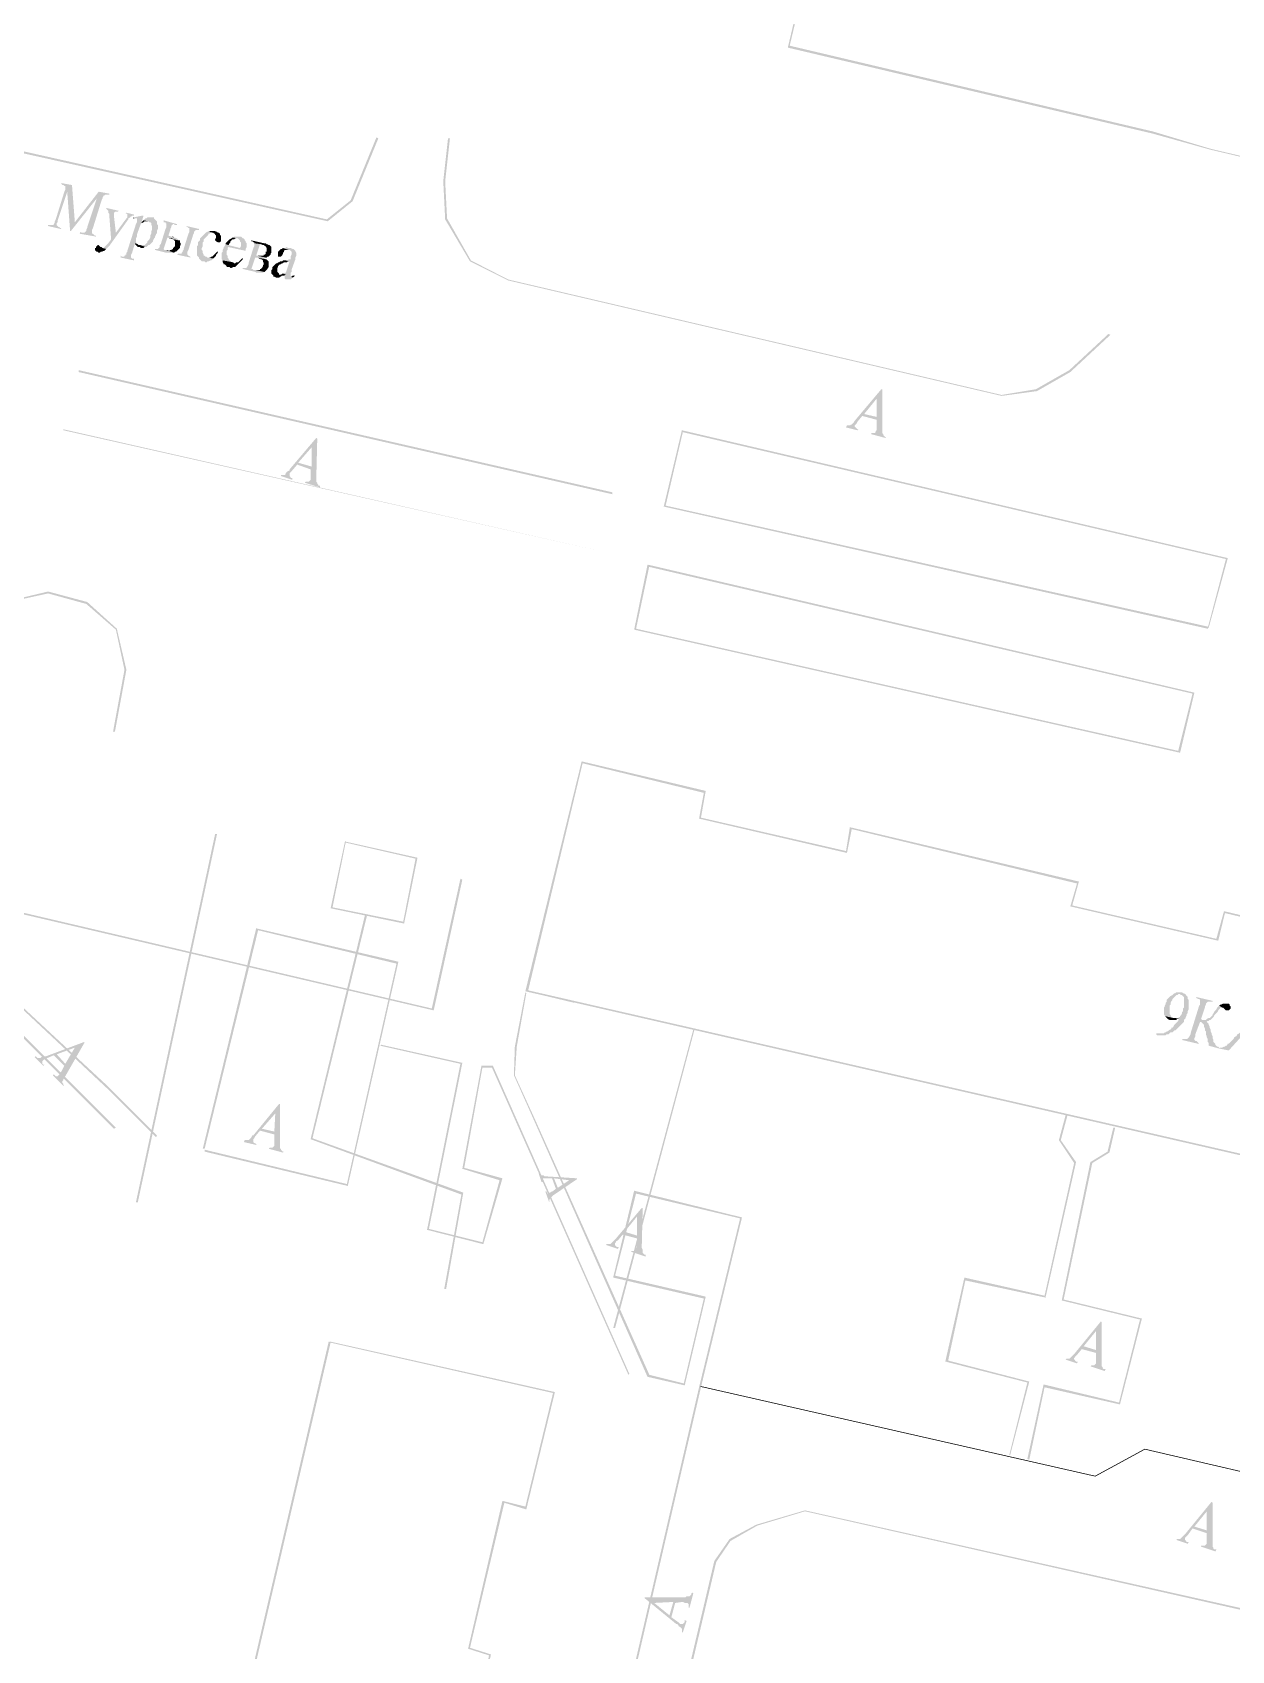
# Model space of a CAD drawing. Extents: x 243 to 885, y -99 to 1005.
# Drawn here: x 427.4 to 497.7, y 65 to 160 of the extents above; entities that cross this region are included whole.
import ezdxf

# ---------------------------------------------------------------- set-up
doc = ezdxf.new("R2010")
doc.units = 0
doc.header["$MEASUREMENT"] = 0
doc.layers.add('PDF _Геометрия', color=7, linetype='Continuous')
doc.layers.add('PDF _Сплошная заливка', color=7, linetype='Continuous')

msp = doc.modelspace()

# ---------------------------------------------------------------- hatches: boundary and pattern name
at = {"layer": 'PDF _Сплошная заливка', "linetype": 'ByBlock', "transparency": 33554559}
for points in [[(634.253, 211.828), (626.246, 214.011), (615.327, 170.954), (606.985, 159.867), (599.258, 154.716), (597.41, 149.509), (592.763, 130.864), (539.067, 143.126), (525.965, 146.205), (496.513, 153.148), (493.154, 154.156), (471.821, 159.196), (504.408, 296.543), (515.103, 293.911), (515.383, 295.367), (581.173, 279.969), (580.781, 278.122), (634.253, 265.355), (634.253, 265.467), (580.893, 278.233), (581.285, 280.025), (515.271, 295.479), (514.991, 294.079), (504.296, 296.711), (471.709, 159.084), (493.098, 154.044), (496.513, 153.092), (525.965, 146.149), (539.067, 143.07), (592.819, 130.752), (597.522, 149.453), (599.314, 154.66), (607.041, 159.811), (615.383, 170.954), (626.302, 213.899), (634.253, 211.716)], [(447.689, 153.764), (447.577, 153.82), (446.065, 150.125), (444.665, 149.005), (422.213, 154.044), (388.058, 162.163), (377.307, 164.739), (374.956, 166.586), (373.892, 168.266), (373.332, 169.666), (373.164, 171.85), (380.275, 199.509), (381.451, 201.077), (383.579, 202.197), (384.642, 202.477), (386.49, 202.253), (387.554, 202.085), (400.6, 199.229), (400.6, 199.285), (387.554, 202.197), (386.49, 202.309), (384.642, 202.533), (383.579, 202.309), (381.395, 201.189), (380.219, 199.509), (373.108, 171.85), (373.22, 169.61), (373.78, 168.21), (374.844, 166.53), (377.251, 164.627), (388.058, 162.051), (422.157, 153.932), (444.721, 148.893), (446.177, 150.069)], [(451.888, 153.764), (451.776, 153.764), (451.496, 151.245), (451.608, 149.005), (453.064, 146.541), (455.304, 145.422), (484.251, 138.647), (486.323, 138.927), (488.283, 140.046), (490.634, 142.23), (490.522, 142.286), (488.227, 140.158), (486.267, 139.039), (484.251, 138.703), (455.304, 145.478), (453.12, 146.597), (451.72, 149.061), (451.608, 151.245)], [(429.716, 151.021), (429.1, 151.133), (429.1, 151.077), (429.156, 151.021), (429.212, 151.021), (429.268, 150.965), (429.324, 150.965), (429.324, 150.853), (429.324, 150.797), (429.324, 150.741), (429.436, 150.629), (429.604, 148.333), (429.884, 148.837)], [(429.324, 150.741), (429.268, 150.629), (428.764, 149.005), (428.708, 148.893), (428.708, 148.837), (428.652, 148.725), (428.596, 148.669), (428.54, 148.669), (428.484, 148.669), (428.428, 148.669), (428.316, 148.669), (428.316, 148.613), (429.044, 148.445), (429.1, 148.501), (428.988, 148.501), (428.988, 148.557), (428.932, 148.557), (428.876, 148.613), (428.82, 148.669), (428.82, 148.781), (428.876, 148.837), (428.876, 148.949), (429.436, 150.629)], [(431.899, 150.517), (431.283, 150.629), (429.884, 148.837), (429.604, 148.333), (429.66, 148.333), (431.171, 150.237), (431.507, 150.237), (431.507, 150.293), (431.563, 150.349), (431.563, 150.405), (431.619, 150.405), (431.675, 150.461), (431.731, 150.461), (431.843, 150.461), (431.899, 150.461)], [(431.507, 150.237), (431.171, 150.237), (430.611, 148.557), (430.611, 148.501), (430.555, 148.389), (430.555, 148.333), (430.499, 148.277), (430.443, 148.221), (430.387, 148.221), (430.275, 148.221), (430.219, 148.277), (430.163, 148.165), (431.115, 147.997), (431.115, 148.053), (431.059, 148.053), (431.003, 148.109), (430.947, 148.165), (430.891, 148.165), (430.891, 148.221), (430.891, 148.277), (430.891, 148.389), (430.947, 148.501), (431.451, 150.125)], [(433.355, 149.285), (432.907, 149.397), (432.851, 149.341), (432.963, 149.341), (432.963, 149.285), (432.963, 149.229), (432.963, 149.117), (432.907, 149.061), (432.291, 148.221), (432.011, 147.829), (431.843, 147.605), (431.787, 147.549), (431.731, 147.493), (431.675, 147.437), (431.619, 147.381), (431.563, 147.325), (431.507, 147.325), (431.731, 147.269), (431.787, 147.325), (431.843, 147.381), (431.899, 147.437), (433.019, 149.005), (433.019, 149.061), (433.131, 149.117), (433.131, 149.173), (433.187, 149.173), (433.243, 149.229), (433.355, 149.229)], [(432.459, 149.509), (431.731, 149.677), (431.731, 149.621), (431.787, 149.565), (431.843, 149.509), (431.843, 149.397), (431.899, 149.341), (431.899, 149.285), (432.011, 147.829), (432.291, 148.221), (432.179, 149.173), (432.179, 149.229), (432.179, 149.285), (432.179, 149.341), (432.179, 149.397), (432.235, 149.453), (432.291, 149.453), (432.403, 149.453)], [(433.915, 149.229), (433.859, 149.229), (433.299, 149.117), (433.411, 149.061), (433.467, 149.061), (433.523, 149.061), (433.523, 149.005), (433.523, 148.949), (433.523, 148.837), (433.467, 148.725), (432.963, 147.157), (432.963, 147.101), (432.907, 147.045), (432.907, 146.933), (432.851, 146.933), (432.851, 146.877), (432.795, 146.877), (432.795, 146.821), (432.683, 146.821), (432.627, 146.821), (432.571, 146.877), (432.571, 146.765), (433.355, 146.597), (433.355, 146.709), (433.299, 146.709), (433.243, 146.709), (433.187, 146.765), (433.187, 146.821), (433.187, 146.877), (433.187, 146.933), (433.243, 147.045), (433.411, 147.605), (433.579, 147.549), (433.523, 147.605), (433.467, 147.661), (433.467, 147.717), (433.467, 147.829), (433.467, 147.885), (433.523, 147.997), (433.523, 148.109), (433.747, 148.725), (433.803, 148.781), (433.803, 148.837)], [(434.363, 149.117), (434.139, 149.117), (434.083, 149.061), (434.027, 149.061), (433.971, 149.005), (433.915, 148.949), (434.195, 148.893), (434.251, 148.837), (434.307, 148.837), (434.363, 148.781), (434.363, 148.669), (434.419, 148.613), (434.419, 148.557), (434.419, 148.445), (434.419, 148.389), (434.363, 148.333), (434.363, 148.221), (434.363, 148.165), (434.307, 148.053), (434.307, 147.997), (434.307, 147.941), (434.251, 147.829), (434.195, 147.773), (434.139, 147.717), (434.139, 147.661), (434.083, 147.605), (434.027, 147.549), (433.971, 147.493), (433.915, 147.493), (433.859, 147.493), (433.803, 147.437), (433.747, 147.493), (434.027, 147.381), (434.083, 147.381), (434.139, 147.437), (434.195, 147.493), (434.251, 147.493), (434.307, 147.549), (434.363, 147.605), (434.419, 147.661), (434.475, 147.717), (434.475, 147.773), (434.531, 147.885), (434.587, 147.941), (434.587, 147.997), (434.643, 148.109), (434.643, 148.165), (434.699, 148.165), (434.699, 148.277), (434.699, 148.333), (434.755, 148.445), (434.755, 148.501), (434.755, 148.557), (434.755, 148.669), (434.699, 148.725), (434.699, 148.781), (434.699, 148.837), (434.699, 148.893), (434.643, 148.949), (434.587, 149.005), (434.531, 149.061), (434.531, 149.117), (434.475, 149.117)], [(433.915, 148.949), (433.859, 148.893), (433.803, 148.837), (433.803, 148.781), (433.915, 148.837), (433.971, 148.893), (434.027, 148.893), (434.083, 148.893), (434.195, 148.893)], [(435.875, 148.725), (435.091, 148.949), (435.091, 148.837), (435.203, 148.837), (435.203, 148.781), (435.259, 148.781), (435.259, 148.725), (435.259, 148.669), (435.259, 148.557), (435.203, 148.445), (434.923, 147.549), (434.867, 147.493), (434.867, 147.381), (434.811, 147.325), (434.755, 147.269), (434.699, 147.269), (434.587, 147.269), (434.587, 147.213), (435.259, 147.045), (435.315, 147.045), (435.371, 147.045), (435.483, 147.045), (435.539, 147.045), (435.595, 147.045), (435.651, 147.045), (435.707, 147.045), (435.259, 147.213), (435.203, 147.213), (435.147, 147.213), (435.091, 147.269), (435.315, 147.941), (435.371, 147.941), (435.427, 147.885), (435.987, 147.773), (435.931, 147.829), (435.875, 147.885), (435.819, 147.885), (435.763, 147.941), (435.707, 147.941), (435.371, 148.053), (435.483, 148.389), (435.483, 148.445), (435.539, 148.557), (435.539, 148.613), (435.595, 148.669), (435.651, 148.725), (435.707, 148.725), (435.763, 148.669), (435.875, 148.669)], [(437.162, 148.445), (436.435, 148.613), (436.435, 148.557), (436.491, 148.557), (436.547, 148.501), (436.603, 148.501), (436.603, 148.445), (436.603, 148.389), (436.603, 148.333), (436.603, 148.277), (436.547, 148.165), (436.267, 147.269), (436.267, 147.213), (436.211, 147.157), (436.211, 147.101), (436.155, 147.045), (436.155, 146.989), (436.099, 146.989), (436.043, 146.989), (435.987, 146.989), (435.931, 146.989), (435.875, 146.933), (436.658, 146.765), (436.658, 146.821), (436.547, 146.877), (436.491, 146.933), (436.491, 146.989), (436.491, 147.045), (436.491, 147.101), (436.547, 147.213), (436.826, 148.109), (436.882, 148.221), (436.882, 148.277), (436.938, 148.333), (436.994, 148.389), (437.106, 148.389), (437.162, 148.389)], [(437.722, 148.277), (437.666, 148.277), (437.554, 148.221), (437.498, 148.165), (437.442, 148.109), (437.386, 148.053), (437.33, 147.997), (437.274, 147.941), (437.218, 147.885), (437.218, 147.773), (437.162, 147.717), (437.106, 147.661), (437.106, 147.549), (437.106, 147.493), (437.05, 147.437), (437.05, 147.381), (437.05, 147.269), (437.05, 147.213), (437.05, 147.101), (437.05, 147.045), (437.05, 146.989), (437.05, 146.933), (437.05, 146.877), (437.106, 146.821), (437.162, 146.765), (437.162, 146.709), (437.218, 146.653), (437.274, 146.597), (437.33, 146.541), (437.386, 146.541), (437.442, 146.541), (437.498, 146.541), (437.554, 146.485), (437.61, 146.485), (437.666, 146.541), (437.722, 146.541), (437.834, 146.597), (437.89, 146.597), (437.946, 146.653), (438.002, 146.709), (437.666, 146.765), (437.61, 146.821), (437.554, 146.821), (437.498, 146.877), (437.442, 146.877), (437.442, 146.933), (437.386, 147.045), (437.386, 147.101), (437.386, 147.157), (437.33, 147.213), (437.33, 147.269), (437.33, 147.325), (437.386, 147.437), (437.386, 147.493), (437.386, 147.605), (437.386, 147.661), (437.442, 147.717), (437.442, 147.829), (437.498, 147.885), (437.554, 147.941), (437.61, 147.997), (437.666, 148.053), (437.722, 148.109), (437.722, 148.165), (437.778, 148.165), (437.834, 148.221), (437.946, 148.221), (438.002, 148.221)], [(438.114, 148.333), (437.834, 148.333), (437.778, 148.277), (437.722, 148.277), (438.002, 148.221), (438.058, 148.165), (438.114, 148.165), (438.114, 148.109), (438.17, 148.053), (438.17, 147.997), (438.17, 147.941), (438.114, 147.829), (438.114, 147.773), (438.17, 147.717), (438.282, 147.661), (438.338, 147.661), (438.394, 147.661), (438.45, 147.717), (438.45, 147.773), (438.45, 147.829), (438.45, 147.885), (438.45, 147.941), (438.45, 148.053), (438.394, 148.109), (438.394, 148.165), (438.338, 148.221), (438.282, 148.221), (438.226, 148.277), (438.17, 148.277)], [(431.283, 147.493), (431.227, 147.493), (431.171, 147.437), (431.115, 147.381), (431.115, 147.325), (431.059, 147.325), (431.059, 147.213), (431.115, 147.157), (431.171, 147.101), (431.227, 147.101), (431.283, 147.045), (431.339, 147.045), (431.395, 147.101), (431.451, 147.101), (431.563, 147.157), (431.619, 147.157), (431.675, 147.213), (431.731, 147.269), (431.507, 147.325), (431.451, 147.381), (431.395, 147.381), (431.339, 147.437)], [(433.579, 147.549), (433.411, 147.605), (433.411, 147.549), (433.467, 147.493), (433.523, 147.437), (433.579, 147.381), (433.635, 147.381), (433.691, 147.381), (433.747, 147.325), (433.803, 147.325), (433.915, 147.325), (433.971, 147.381), (434.027, 147.381), (433.747, 147.493), (433.691, 147.493), (433.635, 147.493)], [(435.987, 147.773), (435.427, 147.885), (435.595, 147.885), (435.651, 147.829), (435.707, 147.773), (435.763, 147.717), (435.763, 147.661), (435.763, 147.605), (435.763, 147.549), (435.763, 147.437), (435.707, 147.381), (435.651, 147.325), (435.651, 147.269), (435.539, 147.213), (435.483, 147.213), (435.427, 147.157), (435.315, 147.157), (435.259, 147.213), (435.707, 147.045), (435.763, 147.101), (435.819, 147.101), (435.875, 147.157), (435.931, 147.213), (435.987, 147.269), (436.043, 147.325), (436.043, 147.381), (436.043, 147.437), (436.099, 147.493), (436.099, 147.549), (436.099, 147.605), (436.043, 147.661), (436.043, 147.717), (436.043, 147.773)], [(435.539, 147.997), (435.371, 148.053), (435.707, 147.941), (435.651, 147.997)], [(439.57, 147.997), (439.234, 147.997), (439.178, 147.941), (439.402, 147.885), (439.458, 147.885), (439.514, 147.829), (439.57, 147.773), (439.57, 147.717), (439.626, 147.661), (439.626, 147.605), (439.626, 147.549), (439.626, 147.437), (439.57, 147.325), (438.898, 147.493), (438.73, 147.549), (438.674, 147.437), (438.618, 147.381), (438.618, 147.325), (438.562, 147.213), (438.562, 147.101), (438.506, 147.045), (438.506, 146.933), (438.506, 146.877), (438.506, 146.765), (438.506, 146.709), (438.506, 146.653), (438.562, 146.597), (439.178, 146.485), (439.122, 146.485), (439.066, 146.485), (439.01, 146.541), (438.954, 146.597), (438.898, 146.653), (438.898, 146.709), (438.842, 146.765), (438.842, 146.821), (438.842, 146.877), (438.786, 146.933), (438.786, 146.989), (438.786, 147.045), (438.786, 147.157), (438.842, 147.213), (438.842, 147.325), (438.898, 147.381), (439.906, 147.157), (439.906, 147.213), (439.906, 147.269), (439.962, 147.381), (439.962, 147.437), (439.962, 147.493), (439.962, 147.605), (439.906, 147.661), (439.906, 147.717), (439.85, 147.773), (439.85, 147.829), (439.794, 147.885), (439.738, 147.885), (439.682, 147.941), (439.626, 147.997)], [(439.178, 147.941), (439.122, 147.941), (439.066, 147.885), (438.954, 147.829), (438.898, 147.773), (438.842, 147.717), (438.786, 147.661), (438.73, 147.605), (438.73, 147.549), (438.898, 147.493), (438.954, 147.605), (439.01, 147.661), (439.01, 147.717), (439.066, 147.773), (439.122, 147.829), (439.234, 147.829), (439.29, 147.885), (439.346, 147.885), (439.402, 147.885)], [(440.41, 147.605), (440.41, 147.437), (440.354, 147.325), (440.074, 146.429), (440.074, 146.373), (440.018, 146.261), (439.962, 146.205), (439.962, 146.149), (439.906, 146.149), (439.85, 146.149), (439.738, 146.149), (439.738, 146.093), (440.466, 145.926), (440.522, 145.87), (440.578, 145.87), (440.634, 145.87), (440.746, 145.87), (440.802, 145.87), (440.858, 145.87), (440.914, 145.87), (440.97, 145.926), (440.466, 146.037), (440.354, 146.037), (440.298, 146.093), (440.242, 146.093), (440.466, 146.765), (440.522, 146.765), (440.578, 146.765), (441.138, 146.653), (441.026, 146.709), (440.97, 146.765), (441.082, 146.765), (440.578, 146.877), (440.522, 146.877), (440.746, 147.549), (440.802, 147.549)], [(440.97, 147.605), (440.242, 147.773), (440.242, 147.717), (440.298, 147.717), (440.354, 147.661), (440.41, 147.661), (440.41, 147.605), (440.802, 147.549), (440.914, 147.493), (440.97, 147.493), (441.026, 147.437), (441.082, 147.437), (441.082, 147.381), (441.138, 147.325), (441.138, 147.269), (441.138, 147.213), (441.138, 147.101), (441.082, 147.101), (441.082, 146.989), (441.026, 146.933), (440.97, 146.933), (440.97, 146.877), (440.914, 146.877), (440.802, 146.877), (440.746, 146.877), (440.69, 146.877), (440.578, 146.877), (441.082, 146.765), (441.138, 146.765), (441.194, 146.821), (441.25, 146.821), (441.306, 146.877), (441.362, 146.933), (441.362, 146.989), (441.418, 147.045), (441.418, 147.101), (441.418, 147.213), (441.418, 147.269), (441.418, 147.325), (441.418, 147.381), (441.362, 147.437), (441.306, 147.493), (441.25, 147.493), (441.194, 147.549), (441.138, 147.549), (441.082, 147.605), (441.026, 147.605)], [(442.09, 147.325), (442.034, 147.269), (441.978, 147.269), (441.922, 147.213), (441.866, 147.157), (441.81, 147.101), (441.81, 147.045), (441.81, 146.933), (441.81, 146.877), (441.81, 146.821), (441.866, 146.821), (441.922, 146.821), (441.978, 146.821), (442.034, 146.877), (442.09, 146.989), (442.09, 147.045), (442.146, 147.101), (442.146, 147.157), (442.202, 147.213), (442.258, 147.213), (442.314, 147.213), (442.426, 147.213)], [(442.482, 147.325), (442.37, 147.325), (442.314, 147.381), (442.202, 147.325), (442.146, 147.325), (442.09, 147.325), (442.426, 147.213), (442.482, 147.213), (442.538, 147.157), (442.594, 147.101), (442.594, 147.045), (442.594, 146.989), (442.594, 146.933), (442.538, 146.821), (442.538, 146.709), (442.538, 146.653), (442.426, 146.653), (442.314, 146.597), (442.258, 146.597), (442.482, 146.541), (442.258, 145.87), (442.202, 145.87), (442.146, 145.814), (442.258, 145.758), (442.202, 145.702), (442.202, 145.59), (442.202, 145.534), (442.258, 145.478), (442.314, 145.478), (442.37, 145.478), (442.426, 145.478), (442.482, 145.478), (442.538, 145.478), (442.594, 145.534), (442.65, 145.59), (442.538, 145.646), (442.538, 145.702), (442.538, 145.758), (442.538, 145.814), (442.538, 145.87), (442.594, 145.926), (442.594, 146.037), (442.818, 146.653), (442.818, 146.765), (442.874, 146.877), (442.874, 146.933), (442.874, 146.989), (442.874, 147.045), (442.818, 147.157), (442.762, 147.213), (442.706, 147.269), (442.65, 147.269), (442.538, 147.325)], [(438.226, 147.101), (438.17, 147.045), (438.114, 146.989), (438.058, 146.933), (438.002, 146.877), (437.946, 146.821), (437.89, 146.821), (437.834, 146.765), (437.778, 146.765), (437.722, 146.765), (437.666, 146.765), (438.002, 146.709), (438.058, 146.765), (438.114, 146.821), (438.17, 146.877), (438.17, 146.933), (438.226, 146.989), (438.282, 147.101)], [(439.738, 146.765), (439.682, 146.709), (439.626, 146.653), (439.57, 146.597), (439.514, 146.541), (439.458, 146.485), (439.402, 146.485), (439.346, 146.485), (439.29, 146.429), (439.234, 146.429), (439.178, 146.485), (438.562, 146.597), (438.562, 146.541), (438.562, 146.485), (438.618, 146.373), (438.674, 146.373), (438.73, 146.317), (438.786, 146.261), (438.786, 146.205), (438.898, 146.205), (438.954, 146.205), (439.01, 146.149), (439.066, 146.149), (439.178, 146.205), (439.234, 146.205), (439.29, 146.205), (439.346, 146.261), (439.402, 146.317), (439.458, 146.373), (439.514, 146.429), (439.57, 146.485), (439.626, 146.541), (439.682, 146.597), (439.738, 146.653), (439.738, 146.709)], [(441.138, 146.653), (440.578, 146.765), (440.634, 146.765), (440.69, 146.709), (440.746, 146.709), (440.802, 146.653), (440.858, 146.653), (440.914, 146.597), (440.914, 146.541), (440.97, 146.429), (440.97, 146.373), (440.914, 146.317), (440.914, 146.261), (440.858, 146.149), (440.802, 146.093), (440.746, 146.093), (440.746, 146.037), (440.69, 146.037), (440.578, 146.037), (440.522, 146.037), (440.466, 146.037), (440.97, 145.926), (441.026, 145.926), (441.082, 145.982), (441.138, 146.037), (441.194, 146.093), (441.194, 146.149), (441.25, 146.205), (441.25, 146.261), (441.25, 146.373), (441.25, 146.429), (441.25, 146.485), (441.25, 146.541), (441.194, 146.597)], [(442.258, 146.597), (442.09, 146.597), (442.034, 146.541), (441.922, 146.541), (441.866, 146.485), (441.81, 146.485), (441.754, 146.429), (441.698, 146.429), (441.642, 146.373), (441.586, 146.317), (441.53, 146.261), (441.474, 146.205), (441.474, 146.093), (441.418, 146.037), (441.418, 145.982), (441.418, 145.926), (441.418, 145.814), (441.474, 145.758), (441.53, 145.702), (441.53, 145.646), (441.586, 145.646), (441.698, 145.59), (441.754, 145.59), (441.81, 145.59), (441.866, 145.59), (441.922, 145.646), (441.978, 145.646), (442.034, 145.702), (442.146, 145.702), (441.866, 145.758), (441.866, 145.814), (441.81, 145.87), (441.754, 145.926), (441.754, 145.982), (441.754, 146.037), (441.754, 146.149), (441.81, 146.205), (441.81, 146.261), (441.866, 146.317), (441.922, 146.373), (441.978, 146.373), (442.034, 146.429), (442.09, 146.429), (442.146, 146.485), (442.202, 146.485), (442.314, 146.485), (442.37, 146.541), (442.482, 146.541)], [(442.146, 145.814), (442.034, 145.814), (441.978, 145.758), (441.866, 145.758), (442.146, 145.702), (442.258, 145.758)], [(442.762, 145.758), (442.706, 145.702), (442.65, 145.702), (442.594, 145.646), (442.538, 145.646), (442.65, 145.59), (442.762, 145.646)], [(430.107, 140.158), (430.107, 140.046), (461.407, 132.879), (461.407, 132.991)], [(477.252, 139.039), (477.196, 139.039), (475.685, 137.247), (475.629, 137.191), (475.573, 137.079), (475.517, 137.023), (475.461, 136.967), (475.405, 136.967), (475.349, 136.911), (475.237, 136.911), (475.181, 136.911), (475.125, 136.799), (475.797, 136.631), (475.853, 136.687), (475.797, 136.687), (475.741, 136.743), (475.685, 136.799), (475.629, 136.855), (475.629, 136.911), (475.685, 136.967), (475.741, 137.023), (475.797, 137.135), (476.077, 137.471), (476.916, 137.247), (476.189, 137.583), (476.916, 138.479)], [(477.252, 139.039), (476.916, 138.479), (476.916, 137.415), (476.189, 137.583), (476.916, 137.247), (476.916, 136.855), (476.916, 136.799), (476.916, 136.687), (476.916, 136.631), (476.86, 136.575), (476.86, 136.519), (476.804, 136.463), (476.748, 136.463), (476.692, 136.463), (476.636, 136.463), (476.58, 136.407), (477.42, 136.183), (477.476, 136.239), (477.42, 136.239), (477.364, 136.295), (477.308, 136.351), (477.308, 136.407), (477.252, 136.463), (477.252, 136.519), (477.252, 136.575), (477.252, 136.631), (477.252, 136.743)], [(429.212, 136.631), (460.791, 129.52), (429.212, 136.687)], [(444.105, 136.127), (444.049, 136.183), (442.482, 134.335), (442.482, 134.279), (442.37, 134.223), (442.314, 134.167), (442.258, 134.111), (442.258, 134.055), (442.202, 133.999), (442.146, 133.999), (442.09, 133.999), (441.978, 133.999), (441.978, 133.943), (442.65, 133.719), (442.65, 133.831), (442.538, 133.831), (442.538, 133.887), (442.482, 133.943), (442.482, 134.055), (442.482, 134.111), (442.538, 134.167), (442.594, 134.223), (442.93, 134.615), (443.713, 134.335), (442.986, 134.727), (443.769, 135.623)], [(444.105, 136.127), (443.769, 135.623), (443.769, 134.503), (442.986, 134.727), (443.713, 134.335), (443.713, 133.943), (443.713, 133.887), (443.713, 133.831), (443.713, 133.719), (443.657, 133.663), (443.601, 133.607), (443.489, 133.607), (443.433, 133.607), (443.377, 133.551), (444.273, 133.271), (444.273, 133.383), (444.161, 133.383), (444.161, 133.439), (444.105, 133.495), (444.105, 133.551), (444.049, 133.607), (444.049, 133.663), (444.049, 133.775), (444.049, 133.887)], [(432.123, 118.938), (432.235, 118.938), (432.907, 122.577), (432.347, 124.985), (430.611, 126.552), (428.316, 127.168), (425.964, 126.608), (424.228, 125.489), (419.469, 106.34), (412.806, 79.464), (410.398, 69.889), (410.175, 67.761), (410.342, 65.746), (411.35, 63.842), (412.75, 62.722), (415.83, 61.826), (415.886, 61.882), (412.806, 62.834), (411.406, 63.898), (410.454, 65.746), (410.286, 67.761), (410.51, 69.889), (412.918, 79.408), (419.525, 106.34), (424.34, 125.433), (426.02, 126.552), (428.316, 127.056), (430.555, 126.44), (432.291, 124.929), (432.795, 122.577)], [(433.467, 91.334), (433.579, 91.334), (438.226, 112.947), (438.114, 112.947)], [(412.358, 66.977), (412.47, 66.977), (423.668, 108.971), (450.936, 102.588), (452.616, 110.259), (452.504, 110.315), (450.824, 102.7), (423.612, 109.083)], [(420.477, 110.259), (420.421, 110.203), (423.78, 105.5), (431.731, 98.053), (434.643, 95.141), (434.699, 95.253), (431.787, 98.165), (423.836, 105.556)], [(432.179, 95.645), (432.291, 95.701), (426.524, 101.468), (423.333, 104.212), (420.197, 108.747), (420.141, 108.691), (423.277, 104.156), (426.412, 101.412)], [(437.386, 94.469), (437.498, 94.469), (440.634, 107.291), (448.753, 105.332), (445.841, 92.398), (437.498, 94.413), (437.498, 94.301), (445.897, 92.286), (448.865, 105.444), (440.522, 107.403)], [(447.017, 108.131), (446.905, 108.187), (443.713, 95.029), (452.56, 91.782), (451.552, 86.239), (451.664, 86.239), (452.672, 91.894), (443.825, 95.085)], [(456.368, 103.596), (456.312, 103.652), (455.696, 100.46), (455.64, 98.781), (456.815, 96.149), (463.478, 81.087), (465.662, 80.583), (466.894, 85.791), (461.575, 87.022), (462.807, 91.838), (468.91, 90.382), (466.502, 80.471), (460.175, 53.204), (450.488, 12.554), (464.15, 9.362), (499.873, 0.907), (503.624, -5.98), (489.235, -2.676), (490.41, 2.923), (490.298, 2.923), (489.123, -2.732), (503.848, -6.091), (499.929, 1.019), (464.206, 9.474), (450.6, 12.666), (460.287, 53.204), (466.614, 80.471), (469.022, 90.438), (462.695, 92.006), (461.463, 86.91), (466.782, 85.679), (465.606, 80.695), (463.59, 81.199), (456.871, 96.205), (455.696, 98.781), (455.808, 100.46)], [(459.167, 103.148), (456.424, 103.764), (456.368, 103.708), (459.167, 103.036)], [(494.834, 103.652), (494.498, 103.652), (494.442, 103.596), (494.722, 103.54), (494.778, 103.484), (494.834, 103.484), (494.89, 103.428), (494.946, 103.372), (494.946, 103.316), (494.946, 103.26), (494.946, 103.148), (494.946, 103.092), (494.946, 102.98), (494.946, 102.924), (494.946, 102.812), (494.946, 102.756), (494.89, 102.7), (494.89, 102.588), (494.89, 102.532), (494.834, 102.476), (494.834, 102.42), (494.778, 102.308), (494.722, 102.252), (494.722, 102.196), (494.666, 102.196), (494.61, 102.14), (494.498, 102.14), (494.442, 102.14), (494.666, 102.084), (494.61, 102.028), (494.61, 101.972), (494.554, 101.916), (494.498, 101.86), (494.442, 101.804), (494.386, 101.748), (494.33, 101.636), (494.274, 101.58), (494.218, 101.58), (494.218, 101.524), (494.162, 101.468), (494.05, 101.412), (493.994, 101.356), (493.938, 101.356), (493.882, 101.3), (493.826, 101.3), (493.77, 101.244), (493.658, 101.244), (493.602, 101.244), (493.546, 101.244), (493.49, 101.244), (493.378, 101.244), (493.322, 101.244), (493.322, 101.188), (493.378, 101.132), (493.434, 101.132), (493.49, 101.132), (493.546, 101.132), (493.602, 101.132), (493.658, 101.132), (493.77, 101.132), (493.826, 101.132), (493.882, 101.132), (493.938, 101.188), (494.05, 101.188), (494.106, 101.244), (494.162, 101.3), (494.274, 101.3), (494.33, 101.356), (494.386, 101.412), (494.442, 101.412), (494.498, 101.468), (494.554, 101.524), (494.61, 101.58), (494.666, 101.636), (494.722, 101.692), (494.778, 101.748), (494.834, 101.804), (494.89, 101.86), (494.946, 101.916), (494.946, 102.028), (495.002, 102.084), (495.058, 102.14), (495.058, 102.196), (495.114, 102.308), (495.114, 102.364), (495.17, 102.42), (495.17, 102.476), (495.17, 102.532), (495.226, 102.644), (495.226, 102.7), (495.226, 102.756), (495.226, 102.868), (495.226, 102.924), (495.226, 102.98), (495.226, 103.092), (495.226, 103.148), (495.226, 103.204), (495.17, 103.26), (495.17, 103.316), (495.17, 103.372), (495.114, 103.428), (495.058, 103.484), (495.058, 103.54), (495.002, 103.54), (494.946, 103.596), (494.89, 103.596)], [(494.442, 103.596), (494.386, 103.596), (494.33, 103.54), (494.274, 103.484), (494.162, 103.428), (494.106, 103.372), (494.05, 103.316), (493.994, 103.26), (493.938, 103.204), (493.938, 103.092), (493.882, 103.036), (493.882, 102.98), (493.826, 102.868), (493.826, 102.812), (493.77, 102.756), (493.77, 102.644), (493.77, 102.588), (493.77, 102.532), (493.77, 102.42), (493.77, 102.364), (493.826, 102.308), (493.826, 102.252), (494.33, 102.14), (494.274, 102.14), (494.218, 102.196), (494.162, 102.252), (494.162, 102.308), (494.106, 102.364), (494.106, 102.42), (494.106, 102.476), (494.106, 102.532), (494.106, 102.588), (494.106, 102.7), (494.106, 102.756), (494.106, 102.868), (494.162, 102.924), (494.162, 103.036), (494.218, 103.148), (494.274, 103.204), (494.274, 103.26), (494.33, 103.316), (494.386, 103.372), (494.442, 103.428), (494.498, 103.484), (494.554, 103.484), (494.61, 103.54), (494.666, 103.54), (494.722, 103.54)], [(496.625, 103.148), (495.674, 103.372), (495.674, 103.316), (495.786, 103.26), (495.842, 103.26), (495.898, 103.204), (495.898, 103.148), (495.898, 103.092), (495.898, 103.036), (495.898, 102.924), (495.842, 102.868), (495.338, 101.244), (495.338, 101.188), (495.282, 101.076), (495.226, 101.02), (495.226, 100.964), (495.17, 100.964), (495.17, 100.908), (495.114, 100.908), (495.058, 100.908), (494.946, 100.908), (494.89, 100.908), (494.834, 100.852), (495.786, 100.628), (495.842, 100.684), (495.786, 100.684), (495.73, 100.74), (495.674, 100.796), (495.618, 100.796), (495.562, 100.852), (495.562, 100.908), (495.562, 100.964), (495.618, 101.076), (495.618, 101.188), (495.898, 101.916), (496.345, 101.86), (496.289, 101.916), (496.345, 101.972), (495.954, 102.084), (496.177, 102.756), (496.177, 102.812), (496.233, 102.924), (496.233, 102.98), (496.289, 103.036), (496.345, 103.092), (496.401, 103.092), (496.457, 103.092), (496.513, 103.092), (496.625, 103.092)], [(497.017, 102.868), (496.961, 102.812), (496.905, 102.756), (496.849, 102.644), (496.793, 102.588), (496.737, 102.532), (496.681, 102.42), (496.625, 102.364), (496.625, 102.308), (496.569, 102.252), (496.513, 102.196), (496.457, 102.14), (496.401, 102.14), (496.289, 102.084), (496.233, 102.028), (496.177, 102.028), (496.066, 102.028), (496.01, 102.028), (495.954, 102.084), (496.345, 101.972), (496.401, 101.972), (496.457, 102.028), (496.513, 102.028), (496.569, 102.084), (496.625, 102.14), (496.681, 102.196), (496.737, 102.308), (496.793, 102.364), (496.849, 102.42), (496.905, 102.476), (496.961, 102.588), (497.017, 102.644), (497.073, 102.7), (497.073, 102.756), (497.129, 102.756), (497.185, 102.756)], [(497.465, 102.98), (497.241, 102.98), (497.129, 102.924), (497.073, 102.924), (497.017, 102.868), (497.185, 102.756), (497.241, 102.756), (497.297, 102.7), (497.353, 102.644), (497.409, 102.588), (497.465, 102.588), (497.521, 102.588), (497.577, 102.588), (497.633, 102.644), (497.689, 102.7), (497.689, 102.756), (497.689, 102.812), (497.633, 102.868), (497.633, 102.924), (497.577, 102.98)], [(494.442, 102.14), (494.33, 102.14), (493.826, 102.252), (493.882, 102.196), (493.938, 102.14), (493.994, 102.084), (494.106, 102.028), (494.162, 102.028), (494.218, 102.028), (494.274, 102.028), (494.386, 102.028), (494.442, 102.028), (494.498, 102.028), (494.554, 102.084), (494.666, 102.084)], [(496.345, 101.86), (495.898, 101.916), (495.954, 101.916), (496.01, 101.86), (496.066, 101.804), (496.122, 101.748), (496.122, 101.692), (496.122, 101.636), (496.177, 101.524), (496.177, 101.412), (496.233, 101.356), (496.233, 101.244), (496.233, 101.188), (496.289, 101.076), (496.289, 101.02), (496.345, 100.908), (496.345, 100.852), (496.345, 100.74), (496.401, 100.684), (496.401, 100.628), (496.401, 100.572), (496.401, 100.516), (497.017, 100.348), (497.017, 100.404), (496.961, 100.46), (496.905, 100.46), (496.849, 100.516), (496.793, 100.572), (496.793, 100.628), (496.737, 100.684), (496.681, 100.74), (496.681, 100.796), (496.681, 100.852), (496.625, 100.964), (496.625, 101.02), (496.625, 101.076), (496.569, 101.188), (496.569, 101.244), (496.513, 101.356), (496.513, 101.468), (496.457, 101.58), (496.457, 101.636), (496.401, 101.748), (496.401, 101.804)], [(499.985, 102.14), (499.985, 102.084), (499.929, 102.084), (499.929, 101.972), (499.873, 101.916), (499.817, 101.86), (499.761, 101.748), (499.705, 101.636), (499.649, 101.58), (499.593, 101.524), (499.537, 101.468), (499.537, 101.412), (499.481, 101.412), (499.425, 101.356), (499.369, 101.3), (499.313, 101.3), (499.257, 101.3), (499.145, 101.3), (498.361, 101.468), (498.417, 101.412), (498.361, 101.412), (498.305, 101.356), (498.249, 101.3), (498.193, 101.244), (498.081, 101.188), (498.025, 101.076), (497.913, 101.02), (497.857, 100.908), (497.801, 100.852), (497.745, 100.796), (497.689, 100.74), (497.633, 100.684), (497.577, 100.628), (497.521, 100.628), (497.521, 100.572), (497.465, 100.572), (497.465, 100.516), (497.409, 100.516), (497.353, 100.46), (497.297, 100.46), (497.185, 100.404), (497.129, 100.404), (497.073, 100.404), (497.017, 100.348), (497.577, 100.236), (498.137, 100.852), (498.193, 100.908), (498.305, 101.02), (498.361, 101.076), (498.417, 101.132), (498.473, 101.188), (498.473, 101.244), (498.529, 101.244), (498.585, 101.3), (498.641, 101.3), (498.697, 101.3), (499.089, 101.188), (499.425, 101.132), (499.425, 101.188), (499.537, 101.244), (499.593, 101.3), (499.649, 101.356), (499.705, 101.412), (499.761, 101.468), (499.761, 101.58), (499.817, 101.636), (499.873, 101.748), (499.929, 101.748), (499.985, 101.86), (500.041, 101.916), (500.041, 101.972), (500.097, 102.028), (500.153, 102.028), (500.209, 102.084)], [(430.443, 100.684), (430.443, 100.74), (428.204, 99.9), (428.148, 99.9), (428.036, 99.844), (427.924, 99.844), (427.868, 99.788), (427.812, 99.788), (427.756, 99.788), (427.7, 99.788), (427.644, 99.844), (427.588, 99.9), (427.532, 99.844), (428.036, 99.341), (428.092, 99.397), (428.036, 99.397), (427.98, 99.453), (427.98, 99.509), (427.98, 99.565), (427.98, 99.621), (428.036, 99.677), (428.092, 99.733), (428.148, 99.733), (428.26, 99.788), (428.652, 99.956), (429.268, 99.341), (428.82, 100.012), (429.884, 100.404)], [(430.443, 100.684), (429.884, 100.404), (429.324, 99.453), (428.82, 100.012), (429.268, 99.341), (429.1, 99.005), (429.044, 98.949), (428.988, 98.837), (428.932, 98.781), (428.876, 98.725), (428.82, 98.725), (428.764, 98.725), (428.708, 98.781), (428.652, 98.837), (428.596, 98.781), (429.212, 98.165), (429.268, 98.165), (429.212, 98.221), (429.212, 98.277), (429.156, 98.333), (429.156, 98.389), (429.156, 98.445), (429.212, 98.501), (429.212, 98.557), (429.268, 98.669), (429.324, 98.725)], [(466.222, 101.412), (466.166, 101.468), (461.463, 83.943), (461.575, 83.943)], [(447.857, 100.572), (447.801, 100.516), (452.504, 99.453), (450.544, 89.71), (453.848, 88.87), (454.968, 92.734), (452.728, 93.349), (453.792, 99.229), (454.352, 99.229), (462.359, 81.199), (462.415, 81.255), (454.408, 99.341), (453.736, 99.341), (452.616, 93.293), (454.8, 92.622), (453.792, 88.982), (450.656, 89.766), (452.616, 99.509)], [(441.922, 97.101), (441.866, 97.101), (440.354, 95.253), (440.298, 95.253), (440.242, 95.141), (440.186, 95.085), (440.13, 95.029), (440.074, 94.973), (440.018, 94.973), (439.962, 94.973), (439.85, 94.973), (439.794, 94.861), (440.522, 94.693), (440.522, 94.749), (440.41, 94.805), (440.354, 94.861), (440.354, 94.917), (440.354, 94.973), (440.354, 95.029), (440.41, 95.085), (440.466, 95.197), (440.746, 95.533), (441.586, 95.309), (440.858, 95.645), (441.642, 96.541)], [(441.922, 97.101), (441.642, 96.541), (441.586, 95.477), (440.858, 95.645), (441.586, 95.309), (441.586, 94.917), (441.586, 94.861), (441.586, 94.749), (441.586, 94.693), (441.586, 94.637), (441.53, 94.581), (441.474, 94.525), (441.418, 94.525), (441.362, 94.525), (441.306, 94.525), (441.25, 94.469), (442.09, 94.245), (442.146, 94.301), (442.09, 94.301), (442.034, 94.357), (441.978, 94.413), (441.978, 94.469), (441.922, 94.469), (441.922, 94.581), (441.922, 94.637), (441.922, 94.693), (441.922, 94.805)], [(488.115, 96.429), (488.003, 96.429), (487.611, 94.973), (488.507, 93.629), (486.771, 85.847), (482.068, 86.91), (480.948, 81.983), (485.763, 80.751), (484.699, 76.496), (484.755, 76.496), (485.875, 80.807), (481.116, 82.039), (482.124, 86.742), (486.827, 85.735), (488.619, 93.685), (487.723, 94.973)], [(485.763, 76.272), (485.875, 76.216), (486.771, 80.471), (491.194, 79.464), (492.482, 84.503), (487.891, 85.623), (489.57, 93.629), (490.578, 94.245), (490.914, 95.701), (490.802, 95.701), (490.466, 94.301), (489.459, 93.685), (487.779, 85.567), (492.37, 84.447), (491.138, 79.576), (486.715, 80.639)], [(459.335, 92.678), (459.335, 92.734), (457.543, 92.846), (457.431, 92.846), (457.375, 92.902), (457.319, 92.902), (457.263, 92.902), (457.207, 92.958), (457.151, 93.014), (457.095, 93.014), (457.263, 92.51), (457.319, 92.51), (457.319, 92.566), (457.319, 92.622), (457.319, 92.678), (457.319, 92.734), (457.375, 92.734), (457.431, 92.734), (457.487, 92.734), (457.543, 92.734), (457.879, 92.734), (458.103, 92.118), (457.991, 92.734), (458.887, 92.622)], [(459.335, 92.678), (458.887, 92.622), (458.215, 92.174), (457.991, 92.734), (458.103, 92.118), (457.879, 91.95), (457.823, 91.95), (457.767, 91.894), (457.711, 91.894), (457.711, 91.838), (457.655, 91.838), (457.599, 91.838), (457.599, 91.894), (457.543, 91.95), (457.543, 92.006), (457.487, 91.95), (457.711, 91.334), (457.711, 91.39), (457.711, 91.446), (457.711, 91.502), (457.767, 91.502), (457.767, 91.558), (457.823, 91.614), (457.879, 91.67), (457.935, 91.726)], [(463.198, 90.998), (463.142, 90.998), (461.631, 89.206), (461.575, 89.15), (461.519, 89.094), (461.463, 89.038), (461.407, 88.982), (461.351, 88.926), (461.295, 88.87), (461.239, 88.87), (461.183, 88.87), (461.071, 88.87), (461.071, 88.814), (461.743, 88.59), (461.799, 88.702), (461.743, 88.702), (461.687, 88.702), (461.631, 88.758), (461.575, 88.814), (461.575, 88.926), (461.631, 88.982), (461.631, 89.038), (461.743, 89.094), (462.023, 89.43), (462.863, 89.206), (462.135, 89.598), (462.863, 90.494)], [(463.198, 90.998), (462.863, 90.494), (462.863, 89.374), (462.135, 89.598), (462.863, 89.206), (462.863, 88.814), (462.863, 88.758), (462.863, 88.702), (462.807, 88.59), (462.807, 88.534), (462.751, 88.478), (462.695, 88.478), (462.639, 88.478), (462.527, 88.478), (462.527, 88.422), (463.366, 88.142), (463.366, 88.254), (463.31, 88.254), (463.254, 88.31), (463.198, 88.366), (463.198, 88.422), (463.198, 88.478), (463.198, 88.534), (463.142, 88.646), (463.142, 88.758)], [(490.13, 84.279), (490.074, 84.335), (488.563, 82.487), (488.507, 82.431), (488.451, 82.375), (488.395, 82.319), (488.339, 82.263), (488.283, 82.207), (488.227, 82.151), (488.115, 82.151), (488.059, 82.151), (488.003, 82.095), (488.675, 81.871), (488.731, 81.983), (488.675, 81.983), (488.619, 81.983), (488.563, 82.039), (488.563, 82.095), (488.507, 82.095), (488.507, 82.207), (488.563, 82.207), (488.563, 82.263), (488.619, 82.319), (488.675, 82.375), (488.955, 82.711), (489.794, 82.487), (489.067, 82.879), (489.794, 83.775)], [(490.13, 84.279), (489.794, 83.775), (489.794, 82.655), (489.067, 82.879), (489.794, 82.487), (489.794, 82.095), (489.794, 82.039), (489.794, 81.983), (489.794, 81.871), (489.738, 81.815), (489.682, 81.759), (489.626, 81.759), (489.57, 81.759), (489.515, 81.759), (489.459, 81.703), (490.298, 81.423), (490.354, 81.535), (490.298, 81.535), (490.242, 81.535), (490.186, 81.591), (490.186, 81.647), (490.13, 81.703), (490.13, 81.759), (490.13, 81.815), (490.13, 81.927), (490.13, 82.039)], [(496.401, 7.57), (498.585, 7.794), (500.153, 8.634), (501.329, 10.146), (508.888, 41.725), (508.776, 41.725), (501.273, 10.146), (500.041, 8.746), (498.529, 7.906), (496.401, 7.682), (477.196, 12.05), (459.167, 16.137), (457.991, 17.537), (457.095, 18.881), (456.591, 20.504), (456.479, 23.024), (458.999, 34.166), (467.51, 70.225), (468.35, 71.457), (469.917, 72.353), (472.717, 73.193), (509.112, 64.962), (510.903, 63.842), (511.631, 62.33), (512.527, 59.923), (512.527, 57.515), (508.776, 41.781), (508.888, 41.725), (512.639, 57.515), (512.639, 59.923), (511.743, 62.33), (510.959, 63.898), (509.168, 65.074), (472.717, 73.249), (469.861, 72.409), (468.294, 71.569), (467.398, 70.281), (458.887, 34.166), (456.368, 23.024), (456.479, 20.504), (456.983, 18.825), (457.935, 17.481), (459.111, 16.081), (477.14, 11.938)], [(496.625, 73.696), (496.569, 73.752), (495.058, 71.905), (495.002, 71.849), (494.946, 71.793), (494.89, 71.737), (494.834, 71.681), (494.778, 71.625), (494.722, 71.569), (494.61, 71.569), (494.554, 71.569), (494.498, 71.513), (495.17, 71.289), (495.226, 71.401), (495.17, 71.401), (495.114, 71.401), (495.058, 71.457), (495.058, 71.513), (495.002, 71.513), (495.002, 71.625), (495.058, 71.681), (495.114, 71.737), (495.17, 71.793), (495.45, 72.185), (496.289, 71.905), (495.562, 72.297), (496.289, 73.193)], [(496.625, 73.696), (496.289, 73.193), (496.289, 72.073), (495.562, 72.297), (496.289, 71.905), (496.289, 71.513), (496.289, 71.457), (496.289, 71.401), (496.289, 71.289), (496.233, 71.233), (496.177, 71.177), (496.122, 71.177), (496.066, 71.177), (495.954, 71.177), (495.954, 71.121), (496.793, 70.841), (496.849, 70.953), (496.793, 70.953), (496.737, 70.953), (496.681, 71.009), (496.681, 71.065), (496.625, 71.121), (496.625, 71.177), (496.625, 71.233), (496.625, 71.345), (496.625, 71.457)], [(463.31, 68.153), (463.87, 67.817), (464.99, 67.873), (464.766, 67.089), (465.102, 67.817), (465.494, 67.873), (465.55, 67.873), (465.662, 67.817), (465.718, 67.817), (465.774, 67.817), (465.83, 67.817), (465.886, 67.761), (465.886, 67.705), (465.886, 67.649), (465.886, 67.537), (465.942, 67.537), (466.166, 68.377), (466.11, 68.433), (466.054, 68.377), (466.054, 68.321), (465.998, 68.265), (465.942, 68.209), (465.886, 68.209), (465.83, 68.209), (465.774, 68.209), (465.718, 68.153), (465.606, 68.153)], [(463.31, 68.153), (463.31, 68.097), (465.158, 66.586), (465.214, 66.586), (465.27, 66.53), (465.326, 66.418), (465.382, 66.418), (465.438, 66.362), (465.494, 66.306), (465.494, 66.25), (465.494, 66.194), (465.494, 66.082), (465.55, 66.082), (465.774, 66.753), (465.662, 66.809), (465.662, 66.753), (465.662, 66.697), (465.606, 66.642), (465.55, 66.586), (465.438, 66.586), (465.382, 66.586), (465.326, 66.642), (465.27, 66.697), (464.878, 66.977), (465.102, 67.817), (464.766, 67.089), (463.87, 67.817)]]:
    msp.add_hatch(color=256, dxfattribs=at).paths.add_polyline_path(points)
h = msp.add_hatch(color=256, dxfattribs=at)
h.paths.add_polyline_path([(464.43, 132.152), (496.345, 124.985), (496.373, 125.041), (496.401, 125.041), (497.521, 129.128), (465.494, 136.631)])
h.paths.add_polyline_path([(464.542, 132.208), (465.55, 136.519), (497.409, 129.072), (496.363, 125.105)], flags=0)
h = msp.add_hatch(color=256, dxfattribs=at)
h.paths.add_polyline_path([(463.478, 128.736), (462.695, 124.929), (494.722, 117.706), (495.562, 121.233), (463.534, 128.736), (463.534, 128.708)])
h.paths.add_polyline_path([(462.807, 124.985), (463.576, 128.614), (495.45, 121.177), (494.61, 117.818)], flags=0)
h = msp.add_hatch(color=256, dxfattribs=at)
h.paths.add_polyline_path([(497.353, 108.299), (510.455, 105.164), (510.119, 103.652), (518.798, 101.58), (519.134, 103.092), (532.124, 100.068), (531.788, 98.613), (540.579, 96.541), (540.915, 98.053), (547.466, 96.541), (544.61, 83.551), (456.479, 103.764), (459.671, 117.09), (466.782, 115.354), (466.502, 113.842), (475.181, 111.827), (475.461, 113.226), (488.675, 110.035), (488.283, 108.691), (496.961, 106.675)])
h.paths.add_polyline_path([(510.567, 105.22), (497.297, 108.411), (496.849, 106.787), (488.395, 108.747), (488.787, 110.147), (475.349, 113.338), (475.125, 111.939), (466.614, 113.898), (466.894, 115.466), (459.615, 117.202), (456.312, 103.708), (544.666, 83.439), (547.578, 96.597), (540.859, 98.165), (540.523, 96.709), (531.9, 98.669), (532.292, 100.18), (519.022, 103.26), (518.742, 101.692), (510.231, 103.708)], flags=0)
h = msp.add_hatch(color=256, dxfattribs=at)
h.paths.add_polyline_path([(445.729, 112.499), (444.889, 108.579), (449.201, 107.683), (449.984, 111.547), (445.783, 112.487), (445.785, 112.499)])
h.paths.add_polyline_path([(445.001, 108.635), (445.772, 112.433), (449.872, 111.491), (449.145, 107.795)], flags=0)
h = msp.add_hatch(color=256, dxfattribs=at)
h.paths.add_polyline_path([(444.777, 83.159), (429.548, 17.705), (442.538, 14.569), (444.273, 21.624), (442.93, 21.904), (444.889, 30.471), (446.233, 30.191), (449.313, 43.181), (447.969, 43.573), (449.928, 51.804), (451.272, 51.524), (454.296, 64.794), (453.064, 65.186), (455.08, 73.696), (456.368, 73.304), (458.047, 80.191), (444.833, 83.159), (444.833, 83.131)])
h.paths.add_polyline_path([(429.66, 17.761), (444.886, 83.091), (457.935, 80.135), (456.312, 73.472), (454.968, 73.808), (452.952, 65.13), (454.184, 64.738), (451.216, 51.636), (449.872, 51.916), (447.857, 43.517), (449.201, 43.125), (446.177, 30.303), (444.833, 30.583), (442.818, 21.792), (444.161, 21.512), (442.482, 14.681)], flags=0)

# ---------------------------------------------------------------- linework, layer by layer
at = {"layer": 'PDF _Геометрия', "linetype": 'ByBlock', "lineweight": 18}
msp.add_lwpolyline([(466.614, 80.527), (489.738, 75.264), (492.65, 76.832), (502.561, 74.536), (504.296, 72.297), (510.903, 70.505), (513.759, 70.449), (516.502, 70.561), (520.646, 71.289), (536.603, 76.944), (547.522, 81.031), (548.922, 82.487), (551.553, 94.133), (551.721, 96.653), (551.329, 98.725), (550.153, 100.236), (547.578, 101.356), (528.037, 105.724)], dxfattribs=at)
at = {"layer": 'PDF _Сплошная заливка', "linetype": 'ByBlock', "lineweight": 18, "transparency": 33554559}
msp.add_solid([(433.299, 149.117), (433.299, 149.061), (433.411, 149.061)], dxfattribs=at)

doc.saveas('drawing.dxf')
